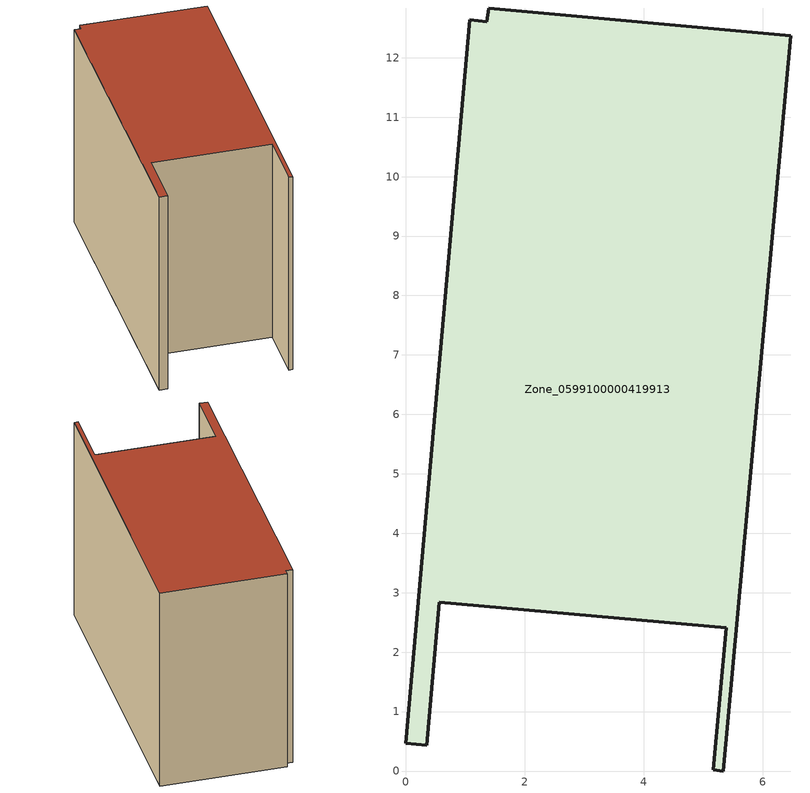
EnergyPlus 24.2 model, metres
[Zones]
Zone_0599100000419913
 floor ground (C_G): 1.39,12.84 6.47,12.37 5.34,0 5.17,0.02 5.39,2.41 0.56,2.84 0.35,0.44 0,0.47 1.08,12.64 1.36,12.6 z0
 wall outside (C_F): 1.39,12.84 1.36,12.6 1.08,12.64 0,0.47 0.35,0.44 0.56,2.84 5.39,2.41 5.17,0.02 5.34,0 6.47,12.37 1.39,12.84 z0:8.91
 roof outside (C_R): 6.47,12.37 1.39,12.84 1.36,12.6 1.08,12.64 0,0.47 0.35,0.44 0.56,2.84 5.39,2.41 5.17,0.02 5.34,0 z8.91
[BUILDING]
Pand.0599100000419913: North Axis=0; Terrain=City; Loads Convergence Tolerance Value=0.04; Temperature Convergence Tolerance Value=0.4; Solar Distribution=FullExterior; Maximum Number of Warmup Days=25; Minimum Number of Warmup Days=1
[Site:Location]
Rotterdam.The.Hague.AP_ZH_NLD Design_Conditions: Latitude=51.96; Longitude=4.45; Time Zone=1; Elevation=-4.5
[SITE:GROUNDTEMPERATURE:BUILDINGSURFACE]
18, 18, 18, 18, 18, 18, 18, 18, 18, 18, 18, 18
[MATERIAL] Thermal Absorptance=0.9; Solar Absorptance=0.7; Visible Absorptance=0.7
Name | Roughness | Thickness | Conductivity | Density | Specific Heat
G.TI.1992-2005 | MediumSmooth | 0.15 | 0.06 | 540 | 1210
F.TI.1992-2005 | Rough | 0.3 | 0.12 | 1920 | 840
R.TI.1992-2005 | MediumRough | 0.2 | 0.08 | 1500 | 1000
[CONSTRUCTION]
C_G: G.TI.1992-2005
C_F: F.TI.1992-2005
C_R: R.TI.1992-2005
[ZONE]
Zone_0599100000419913: Type=1; Multiplier=1; Ceiling Height=Autocalculate; Volume=Autocalculate; Floor Area=autocalculate; Part of Total Floor Area=Yes
[ZONEINFILTRATION:DESIGNFLOWRATE]
Infil_Zone_0599100000419913: Zone or ZoneList or Space or SpaceList=Zone_0599100000419913; Schedule=AlwaysOn; Design Flow Rate Calculation Method=Flow/Area; Flow Rate per Floor Area=0.0015; Constant Term Coefficient=1; Temperature Term Coefficient=0; Velocity Term Coefficient=0; Velocity Squared Term Coefficient=0
[HVACTEMPLATE:ZONE:IDEALLOADSAIRSYSTEM]
Zone_0599100000419913: Maximum Heating Supply Air Temperature=50; Minimum Cooling Supply Air Temperature=13; Maximum Heating Supply Air Humidity Ratio=0.0156; Minimum Cooling Supply Air Humidity Ratio=0.0077; Heating Limit=NoLimit; Cooling Limit=NoLimit; Dehumidification Control Type=ConstantSensibleHeatRatio; Cooling Sensible Heat Ratio=0.7; Dehumidification Setpoint=60; Humidification Control Type=None; Humidification Setpoint=30; Outdoor Air Method=None; Outdoor Air Flow Rate per Person=0.00944; Outdoor Air Flow Rate per Zone Floor Area=0; Outdoor Air Flow Rate per Zone=0; Demand Controlled Ventilation Type=None; Outdoor Air Economizer Type=NoEconomizer; Heat Recovery Type=None; Sensible Heat Recovery Effectiveness=0.7; Latent Heat Recovery Effectiveness=0.65
[ZONECONTROL:THERMOSTAT]
ThermostatControl_Zone_0599100000419913: Zone or ZoneList=Zone_0599100000419913; Control Type Schedule=DualSetpointControlType; Control 1=Thermostat_Zone_0599100000419913; Temperature Difference Between Cutout And Setpoint=0
[THERMOSTATSETPOINT:DUALSETPOINT]
Thermostat_Zone_0599100000419913: Heating Setpoint Temperature Schedule=HeatingSetpoint_Zone_0599100000419913; Cooling Setpoint Temperature Schedule=CoolingSetpoint_Zone_0599100000419913
[SCHEDULE:COMPACT]
HeatingSetpoint_Zone_0599100000419913: Through: 12/31, For: AllDays, Until: 24:00, 21
CoolingSetpoint_Zone_0599100000419913: Through: 12/31, For: AllDays, Until: 24:00, 24
DualSetpointControlType: Through: 12/31, For: AllDays, Until: 24:00, 4
AlwaysOn: Through: 12/31, For: AllDays, Until: 24:00, 1
